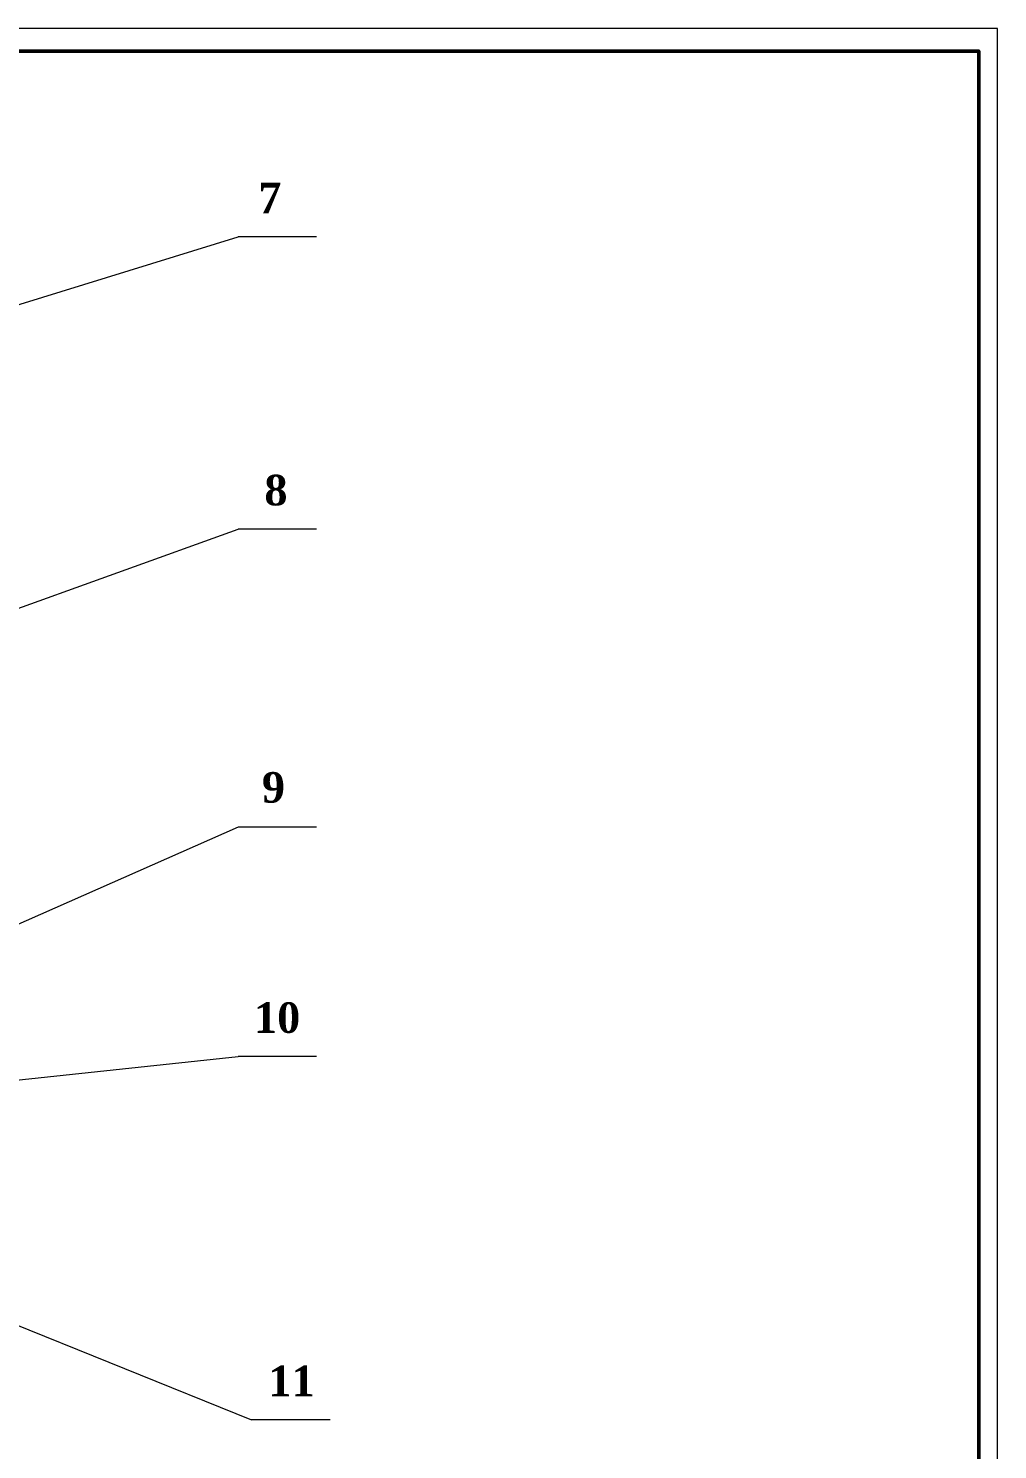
# Model space of a CAD drawing. Header units: inches. Extents: x -122986 to 27550, y -4965 to 6170.
# Drawn here: x 4712.1 to 4969.5, y 825.2 to 1202.7 of the extents above; entities that cross this region are included whole.
import ezdxf

# ---------------------------------------------------------------- set-up
doc = ezdxf.new("R2010")
doc.units = ezdxf.units.IN
doc.header["$LTSCALE"] = 2
doc.header["$MEASUREMENT"] = 0
doc.layers.add('1 mãnh', color=7, linetype='Continuous', lineweight=5)
doc.layers.add('1 Đậm', color=7, linetype='Continuous', lineweight=50)
doc.styles.add('vn', font='VTIMEN.TTF', dxfattribs={"height": 4})

msp = doc.modelspace()

# ---------------------------------------------------------------- linework, layer by layer
at = {"layer": '1 mãnh', "lineweight": 13, "ltscale": 15}
for p, q in [((4633.318, 1105.781), (4767.833, 1147.355)), ((4788.658, 1147.355), (4767.833, 1147.355)), ((4641.398, 1024.173), (4767.833, 1069.678)), ((4788.658, 1069.678), (4767.833, 1069.678)), ((4767.833, 990.535), (4657.688, 941.959)), ((4788.658, 990.535), (4767.833, 990.535)), ((4639.244, 915.847), (4767.833, 929.612)), ((4788.658, 929.612), (4767.833, 929.612)), ((4622.102, 893.482), (4771.411, 833.093)), ((4792.236, 833.093), (4771.411, 833.093))]:
    msp.add_line(p, q, dxfattribs=at)
at = {"layer": '1 mãnh', "ltscale": 15}
msp.add_lwpolyline([(3780.506, 361.68), (4969.506, 361.68), (4969.506, 1202.68), (3780.506, 1202.68)], close=True, dxfattribs=at)
at = {"layer": '1 Đậm', "ltscale": 0.2}
msp.add_lwpolyline([(3806.506, 366.68), (4964.506, 366.68), (4964.506, 1196.68), (3806.506, 1196.68)], close=True, dxfattribs=at)

# ---------------------------------------------------------------- texts
at = {"layer": '1 mãnh', "lineweight": 13, "ltscale": 2, "char_height": 8.12308, "width": 14.69244, "attachment_point": 1, "style": 'vn'}
for s, insert in [('\\A1;\\pi4.6874;{\\fTimes New Roman|b1|i0|c0|p18;7}', (4768.49, 1161.725)), ('\\A1;\\pi4.7637;{\\fTimes New Roman|b1|i0|c0|p18;8}', (4770.026, 1084.117)), ('\\A1;\\pi4.7403;{\\fTimes New Roman|b1|i0|c0|p18;9}', (4769.391, 1005.162)), ('\\A1;\\pi1.9524;{\\fTimes New Roman|b1|i0|c0|p18;10}', (4770.095, 944.007)), ('\\A1;\\pi2.193;{\\fTimes New Roman|b1|i0|c0|p18;11}', (4773.673, 847.488))]:
    msp.add_mtext(s, dxfattribs=dict(at, insert=insert))

doc.saveas('drawing.dxf')
